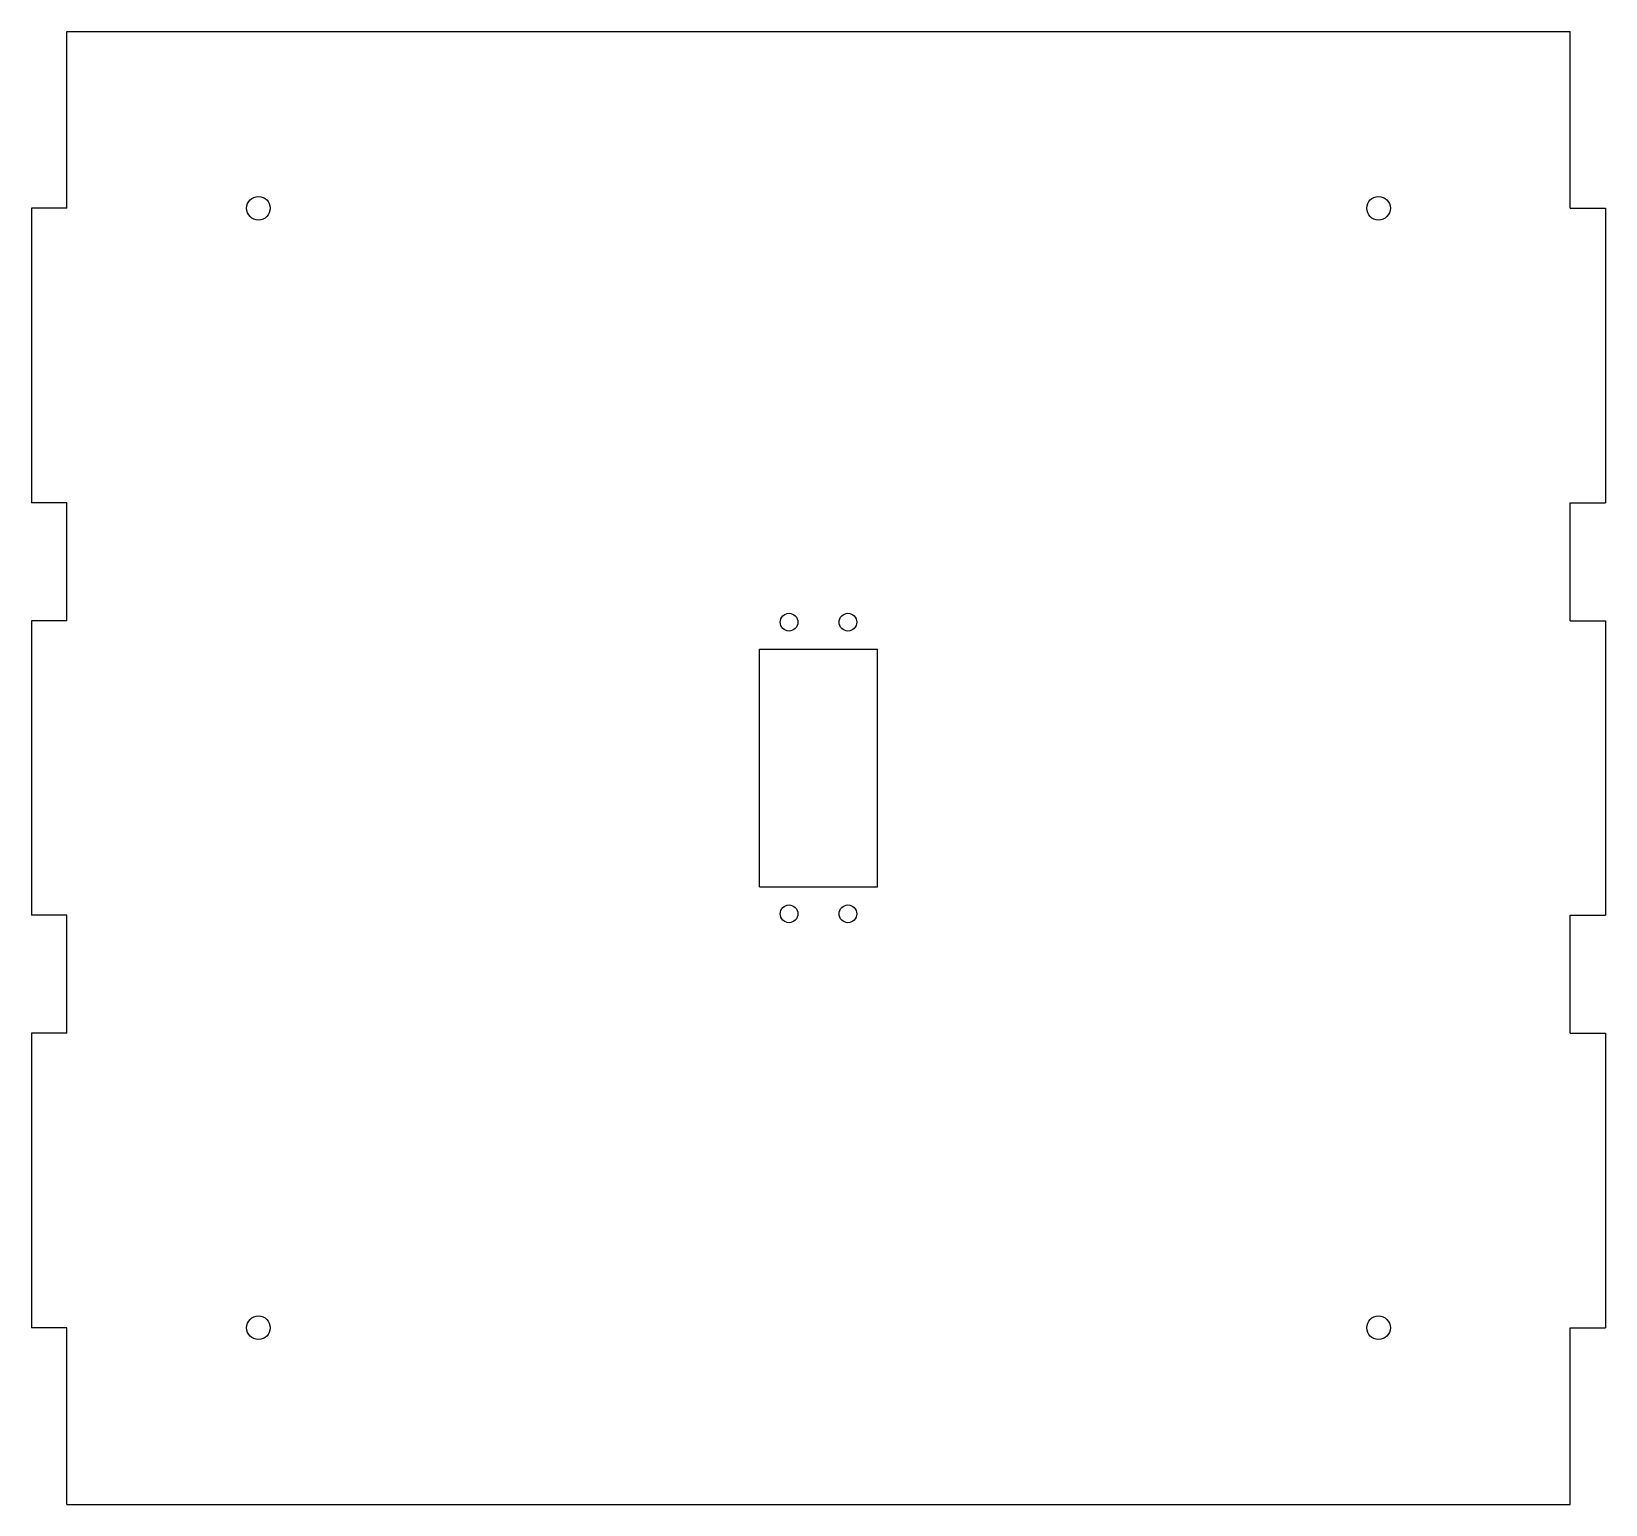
# Model space of a CAD drawing. Header units: millimetres. Extents: x -134 to 134, y -125 to 125.
import ezdxf

# ---------------------------------------------------------------- set-up
doc = ezdxf.new("R2010")
doc.units = ezdxf.units.MM

msp = doc.modelspace()

# ---------------------------------------------------------------- linework, layer by layer
at = {"color": 7, "linetype": 'Continuous', "lineweight": 25}
for p, q in [((-127.5, 125), (127.5, 125)), ((-127.5, 95), (-127.5, 125)), ((127.5, 95), (127.5, 125)), ((-127.5, 95), (-133.5, 95)), ((-133.5, 95), (-133.5, 45)), ((127.5, 95), (133.5, 95)), ((133.5, 95), (133.5, 45)), ((-127.5, 45), (-133.5, 45)), ((-127.5, 25), (-127.5, 45)), ((127.5, 25), (127.5, 45)), ((127.5, 45), (133.5, 45)), ((-127.5, 25), (-133.5, 25)), ((-133.5, 25), (-133.5, -25)), ((127.5, 25), (133.5, 25)), ((133.5, 25), (133.5, -25)), ((-10, -20.15), (-10, 20.15)), ((-10, 20.15), (10, 20.15)), ((10, -20.15), (10, 20.15)), ((-10, -20.15), (10, -20.15)), ((-127.5, -25), (-133.5, -25)), ((-127.5, -45), (-127.5, -25)), ((127.5, -45), (127.5, -25)), ((127.5, -25), (133.5, -25)), ((-127.5, -45), (-133.5, -45)), ((-133.5, -45), (-133.5, -95)), ((127.5, -45), (133.5, -45)), ((133.5, -45), (133.5, -95)), ((-127.5, -95), (-133.5, -95)), ((-127.5, -125), (-127.5, -95)), ((127.5, -125), (127.5, -95)), ((127.5, -95), (133.5, -95)), ((-127.5, -125), (127.5, -125))]:
    msp.add_line(p, q, dxfattribs=at)
for centre, radius in [((-95, 95), 2), ((95, 95), 2), ((-5, 24.75), 1.5), ((5, 24.75), 1.5), ((-5, -24.75), 1.5), ((5, -24.75), 1.5), ((-95, -95), 2), ((95, -95), 2)]:
    msp.add_circle(centre, radius, dxfattribs=at)

doc.saveas('drawing.dxf')
